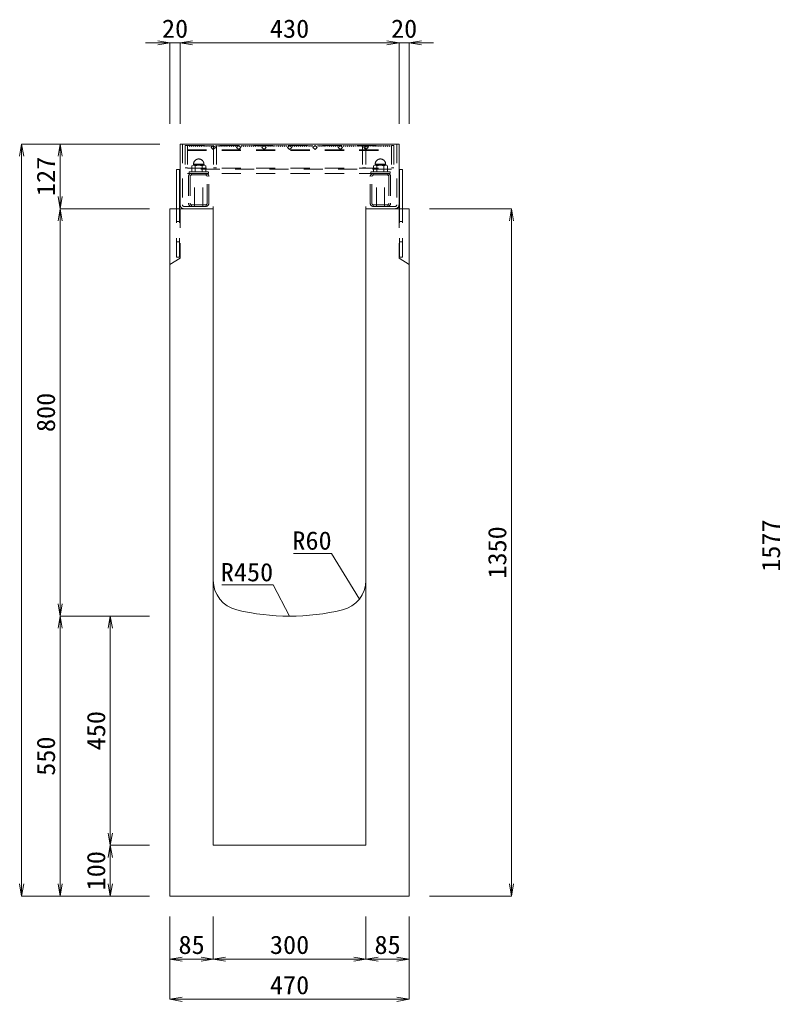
# Model space of a CAD drawing. Units: millimetres at full size; some dimension numbers follow another scale. Extents: x -734 to 58102, y 49499 to 87169.
# Drawn here: x 22280 to 23775, y 64744 to 66672 of the extents above; entities that cross this region are included whole.
import ezdxf
from ezdxf.enums import TextEntityAlignment as Align

# ---------------------------------------------------------------- set-up
doc = ezdxf.new("R2010")
doc.units = ezdxf.units.MM
doc.header["$LTSCALE"] = 50
doc.linetypes.add('USER1', pattern=[1.35, 0.75, -0.6])
for name, color, linetype, lineweight in [('寸法線', 7, 'Continuous', 13), ('引出線', 4, 'Continuous', 13), ('本体', 2, 'Continuous', 20), ('ｸﾞﾚｰﾁﾝｸﾞ', 7, 'USER1', 9)]:
    doc.layers.add(name, color=color, linetype=linetype, lineweight=lineweight)
doc.styles.add('ＭＳ 明朝', font='')
doc.styles.get('ＭＳ 明朝').set_extended_font_data('MS Mincho')

# ---------------------------------------------------------------- blocks, each defined once
blk = doc.blocks.new('open_arrow')
at = {"color": 0, "linetype": 'Continuous', "lineweight": -2}
blk.add_lwpolyline([(7.5, 1.25), (0, 0), (7.5, -1.25)], dxfattribs=at)

msp = doc.modelspace()

# ---------------------------------------------------------------- linework, layer by layer
at = {"layer": '寸法線'}
for p, q in [((22643.55, 66626.28), (22527.55, 66626.28)), ((22575.55, 66467.56), (22575.55, 66626.28)), ((22595.55, 66626.28), (23025.55, 66626.28)), ((22595.55, 66467.56), (22595.55, 66626.28)), ((22595.55, 66467.56), (22595.55, 66626.28)), ((22977.55, 66626.28), (23093.55, 66626.28)), ((23025.55, 66467.56), (23025.55, 66626.28)), ((23025.55, 66467.56), (23025.55, 66626.28)), ((23045.55, 66467.56), (23045.55, 66626.28)), ((22284.19, 64950.54), (22284.19, 66427.54)), ((22555.53, 66427.54), (22284.19, 66427.54)), ((22359.74, 66427.54), (22359.74, 66300.54)), ((22555.53, 66427.54), (22359.74, 66427.54)), ((22359.74, 66300.54), (22359.74, 65500.54)), ((22535.53, 66300.54), (22359.74, 66300.54)), ((22535.53, 66300.54), (22359.74, 66300.54)), ((23085.57, 66300.54), (23246.37, 66300.54)), ((23246.37, 66300.54), (23246.37, 64950.54)), ((22535.53, 65500.54), (22359.74, 65500.54)), ((22359.74, 65500.54), (22359.74, 64950.54)), ((22535.53, 65500.54), (22359.74, 65500.54)), ((22458.34, 65050.54), (22458.34, 65500.54)), ((22535.53, 65500.54), (22458.34, 65500.54)), ((22535.53, 65050.54), (22458.34, 65050.54)), ((22458.34, 64950.54), (22458.34, 65050.54)), ((22535.53, 65050.54), (22458.34, 65050.54)), ((22535.53, 64950.54), (22284.19, 64950.54)), ((22535.53, 64950.54), (22359.74, 64950.54)), ((22535.53, 64950.54), (22458.34, 64950.54)), ((23085.57, 64950.54), (23246.37, 64950.54)), ((22575.55, 64910.52), (22575.55, 64827)), ((22575.55, 64910.52), (22575.55, 64747.95)), ((22660.55, 64910.52), (22660.55, 64827)), ((22660.55, 64910.52), (22660.55, 64827)), ((22960.55, 64910.52), (22960.55, 64827)), ((22960.55, 64910.52), (22960.55, 64827)), ((23045.55, 64910.52), (23045.55, 64827)), ((23045.55, 64910.52), (23045.55, 64747.95)), ((22575.55, 64827), (22660.55, 64827)), ((22660.55, 64827), (22960.55, 64827)), ((22960.55, 64827), (23045.55, 64827)), ((22575.55, 64747.95), (23045.55, 64747.95))]:
    msp.add_line(p, q, dxfattribs=at)
at = {"layer": '引出線'}
for points in [[(22947.62, 65533.86), (22893.21, 65623.75), (22818.54, 65623.75)], [(22810.55, 65500.54), (22778.33, 65561.69), (22677.32, 65561.69)]]:
    msp.add_lwpolyline(points, dxfattribs=at)
at = {"layer": '本体'}
for p, q in [((22575.55, 66300.54), (22575.55, 64950.54)), ((22575.55, 66300.54), (22660.55, 66300.54)), ((22660.55, 65571.07), (22660.55, 66300.54)), ((22960.55, 65571.07), (22960.55, 66300.54)), ((22960.55, 66300.54), (23045.55, 66300.54)), ((23045.55, 64950.54), (23045.55, 66300.54)), ((22660.55, 65571.07), (22660.55, 65050.54)), ((22960.55, 65571.07), (22960.55, 65050.54)), ((22660.55, 65050.54), (22960.55, 65050.54)), ((22575.55, 64950.54), (23045.55, 64950.54))]:
    msp.add_line(p, q, dxfattribs=at)
at = {"layer": '本体', "linetype": 'USER1', "lineweight": 9}
for p, q in [((22595.56, 66300.54), (22595.56, 66203.54)), ((23025.56, 66300.54), (23025.56, 66203.54)), ((22575.56, 66191.04), (22595.56, 66203.54)), ((23045.56, 66191.04), (23025.56, 66203.54))]:
    msp.add_line(p, q, dxfattribs=at)
at = {"layer": '本体'}
for centre, radius, start, end in [((22720.55, 65571.07), 60, 180, 256.65785), ((22900.55, 65571.07), 60, 283.34237, 0), ((22810.55, 65950.54), 450, 256.65777, 283.34225)]:
    msp.add_arc(centre, radius, start, end, dxfattribs=at)
at = {"layer": 'ｸﾞﾚｰﾁﾝｸﾞ', "linetype": 'Continuous'}
for p, q in [((22595.55, 66427.54), (23025.55, 66427.54)), ((22595.55, 66308.17), (22595.55, 66427.54)), ((23025.55, 66300.54), (23025.55, 66427.54)), ((22594.55, 66377.54), (22588.55, 66377.54)), ((22588.55, 66300.54), (22588.55, 66377.54)), ((22594.55, 66300.54), (22594.55, 66377.54)), ((23026.55, 66377.54), (23032.55, 66377.54)), ((23026.55, 66300.54), (23026.55, 66377.54)), ((23032.55, 66300.54), (23032.55, 66377.54))]:
    msp.add_line(p, q, dxfattribs=at)
at = {"layer": 'ｸﾞﾚｰﾁﾝｸﾞ'}
for p, q in [((22600.05, 66427.54), (22600.05, 66308.04)), ((22605.55, 66425.04), (22605.55, 66381.04)), ((22610.05, 66425.04), (22610.05, 66381.04)), ((22610.05, 66425.04), (22610.05, 66370.04)), ((22613.25, 66425.04), (22614.15, 66422.94)), ((22614.15, 66422.94), (22615.05, 66425.04)), ((22617.05, 66425.04), (22617.95, 66422.94)), ((22617.95, 66422.94), (22618.85, 66425.04)), ((22620.85, 66425.04), (22621.75, 66422.94)), ((22621.75, 66422.94), (22622.65, 66425.04)), ((22624.65, 66425.04), (22625.55, 66422.94)), ((22625.55, 66422.94), (22626.45, 66425.04)), ((22628.45, 66425.04), (22629.35, 66422.94)), ((22629.35, 66422.94), (22630.25, 66425.04)), ((22632.25, 66425.04), (22633.15, 66422.94)), ((22633.15, 66422.94), (22634.05, 66425.04)), ((22636.05, 66425.04), (22636.95, 66422.94)), ((22636.95, 66422.94), (22637.85, 66425.04)), ((22639.85, 66425.04), (22640.75, 66422.94)), ((22640.75, 66422.94), (22641.65, 66425.04)), ((22643.65, 66425.04), (22644.55, 66422.94)), ((22644.55, 66422.94), (22645.45, 66425.04)), ((22647.45, 66425.04), (22648.35, 66422.94)), ((22648.35, 66422.94), (22649.25, 66425.04)), ((22651.25, 66425.04), (22652.15, 66422.94)), ((22652.15, 66422.94), (22653.05, 66425.04)), ((22655.05, 66425.04), (22655.95, 66422.94)), ((22655.95, 66422.94), (22656.85, 66425.04)), ((22660.55, 66425.04), (22656.31, 66420.8)), ((22656.31, 66420.8), (22660.55, 66416.56)), ((22664.79, 66420.8), (22660.55, 66425.04)), ((22660.55, 66416.56), (22664.79, 66420.8)), ((22661.05, 66425.04), (22661.05, 66381.04)), ((22665.55, 66425.04), (22666.45, 66422.94)), ((22666.45, 66422.94), (22667.35, 66425.04)), ((22667.05, 66425.04), (22667.05, 66381.04)), ((22669.35, 66425.04), (22670.25, 66422.94)), ((22670.25, 66422.94), (22671.15, 66425.04)), ((22673.15, 66425.04), (22674.05, 66422.94)), ((22674.05, 66422.94), (22674.95, 66425.04)), ((22676.95, 66425.04), (22677.85, 66422.94)), ((22677.85, 66422.94), (22678.75, 66425.04)), ((22680.75, 66425.04), (22681.65, 66422.94)), ((22681.65, 66422.94), (22682.55, 66425.04)), ((22684.55, 66425.04), (22685.45, 66422.94)), ((22685.45, 66422.94), (22686.35, 66425.04)), ((22688.35, 66425.04), (22689.25, 66422.94)), ((22689.25, 66422.94), (22690.15, 66425.04)), ((22692.15, 66425.04), (22693.05, 66422.94)), ((22693.05, 66422.94), (22693.95, 66425.04)), ((22695.95, 66425.04), (22696.85, 66422.94)), ((22696.85, 66422.94), (22697.75, 66425.04)), ((22699.75, 66425.04), (22700.65, 66422.94)), ((22700.65, 66422.94), (22701.55, 66425.04)), ((22703.55, 66425.04), (22704.45, 66422.94)), ((22704.45, 66422.94), (22705.35, 66425.04)), ((22710.55, 66425.04), (22706.31, 66420.8)), ((22706.31, 66420.8), (22710.55, 66416.56)), ((22714.8, 66420.8), (22710.55, 66425.04)), ((22710.55, 66416.56), (22714.8, 66420.8)), ((22715.55, 66425.04), (22716.45, 66422.94)), ((22716.45, 66422.94), (22717.35, 66425.04)), ((22719.35, 66425.04), (22720.25, 66422.94)), ((22720.25, 66422.94), (22721.15, 66425.04)), ((22723.15, 66425.04), (22724.05, 66422.94)), ((22724.05, 66422.94), (22724.95, 66425.04)), ((22726.95, 66425.04), (22727.85, 66422.94)), ((22727.85, 66422.94), (22728.75, 66425.04)), ((22730.75, 66425.04), (22731.65, 66422.94)), ((22731.65, 66422.94), (22732.55, 66425.04)), ((22734.55, 66425.04), (22735.45, 66422.94)), ((22735.45, 66422.94), (22736.35, 66425.04)), ((22738.35, 66425.04), (22739.25, 66422.94)), ((22739.25, 66422.94), (22740.15, 66425.04)), ((22742.15, 66425.04), (22743.05, 66422.94)), ((22743.05, 66422.94), (22743.95, 66425.04)), ((22745.95, 66425.04), (22746.85, 66422.94)), ((22746.85, 66422.94), (22747.75, 66425.04)), ((22749.75, 66425.04), (22750.65, 66422.94)), ((22750.65, 66422.94), (22751.55, 66425.04)), ((22753.55, 66425.04), (22754.45, 66422.94)), ((22754.45, 66422.94), (22755.35, 66425.04)), ((22760.55, 66425.04), (22756.31, 66420.8)), ((22756.31, 66420.8), (22760.55, 66416.56)), ((22764.8, 66420.8), (22760.55, 66425.04)), ((22760.55, 66416.56), (22764.8, 66420.8)), ((22765.55, 66425.04), (22766.45, 66422.94)), ((22766.45, 66422.94), (22767.35, 66425.04)), ((22769.35, 66425.04), (22770.25, 66422.94)), ((22770.25, 66422.94), (22771.15, 66425.04)), ((22773.15, 66425.04), (22774.05, 66422.94)), ((22774.05, 66422.94), (22774.95, 66425.04)), ((22776.95, 66425.04), (22777.85, 66422.94)), ((22777.85, 66422.94), (22778.75, 66425.04)), ((22780.75, 66425.04), (22781.65, 66422.94)), ((22781.65, 66422.94), (22782.55, 66425.04)), ((22784.55, 66425.04), (22785.45, 66422.94)), ((22785.45, 66422.94), (22786.35, 66425.04)), ((22788.35, 66425.04), (22789.25, 66422.94)), ((22789.25, 66422.94), (22790.15, 66425.04)), ((22792.15, 66425.04), (22793.05, 66422.94)), ((22793.05, 66422.94), (22793.95, 66425.04)), ((22795.95, 66425.04), (22796.85, 66422.94)), ((22796.85, 66422.94), (22797.75, 66425.04)), ((22799.75, 66425.04), (22800.65, 66422.94)), ((22800.65, 66422.94), (22801.55, 66425.04)), ((22803.55, 66425.04), (22804.45, 66422.94)), ((22804.45, 66422.94), (22805.35, 66425.04)), ((22810.55, 66425.04), (22806.31, 66420.8)), ((22806.31, 66420.8), (22810.55, 66416.56)), ((22810.55, 66425.04), (22814.8, 66420.8)), ((22814.8, 66420.8), (22810.55, 66416.56)), ((22816.65, 66422.94), (22815.75, 66425.04)), ((22817.55, 66425.04), (22816.65, 66422.94)), ((22820.45, 66422.94), (22819.55, 66425.04)), ((22821.35, 66425.04), (22820.45, 66422.94)), ((22824.25, 66422.94), (22823.35, 66425.04)), ((22825.15, 66425.04), (22824.25, 66422.94)), ((22828.05, 66422.94), (22827.15, 66425.04)), ((22828.95, 66425.04), (22828.05, 66422.94)), ((22831.85, 66422.94), (22830.95, 66425.04)), ((22832.75, 66425.04), (22831.85, 66422.94)), ((22835.65, 66422.94), (22834.75, 66425.04)), ((22836.55, 66425.04), (22835.65, 66422.94)), ((22839.45, 66422.94), (22838.55, 66425.04)), ((22840.35, 66425.04), (22839.45, 66422.94)), ((22843.25, 66422.94), (22842.35, 66425.04)), ((22844.15, 66425.04), (22843.25, 66422.94)), ((22847.05, 66422.94), (22846.15, 66425.04)), ((22847.95, 66425.04), (22847.05, 66422.94)), ((22850.85, 66422.94), (22849.95, 66425.04)), ((22851.75, 66425.04), (22850.85, 66422.94)), ((22854.65, 66422.94), (22853.75, 66425.04)), ((22855.55, 66425.04), (22854.65, 66422.94)), ((22856.31, 66420.8), (22860.55, 66425.04)), ((22860.55, 66416.56), (22856.31, 66420.8)), ((22860.55, 66425.04), (22864.79, 66420.8)), ((22864.79, 66420.8), (22860.55, 66416.56)), ((22866.65, 66422.94), (22865.75, 66425.04)), ((22867.55, 66425.04), (22866.65, 66422.94)), ((22870.45, 66422.94), (22869.55, 66425.04)), ((22871.35, 66425.04), (22870.45, 66422.94)), ((22874.25, 66422.94), (22873.35, 66425.04)), ((22875.15, 66425.04), (22874.25, 66422.94)), ((22878.05, 66422.94), (22877.15, 66425.04)), ((22878.95, 66425.04), (22878.05, 66422.94)), ((22881.85, 66422.94), (22880.95, 66425.04)), ((22882.75, 66425.04), (22881.85, 66422.94)), ((22885.65, 66422.94), (22884.75, 66425.04)), ((22886.55, 66425.04), (22885.65, 66422.94)), ((22889.45, 66422.94), (22888.55, 66425.04)), ((22890.35, 66425.04), (22889.45, 66422.94)), ((22893.25, 66422.94), (22892.35, 66425.04)), ((22894.15, 66425.04), (22893.25, 66422.94)), ((22897.05, 66422.94), (22896.15, 66425.04)), ((22897.95, 66425.04), (22897.05, 66422.94)), ((22900.85, 66422.94), (22899.95, 66425.04)), ((22901.75, 66425.04), (22900.85, 66422.94)), ((22904.65, 66422.94), (22903.75, 66425.04)), ((22905.55, 66425.04), (22904.65, 66422.94)), ((22906.31, 66420.8), (22910.55, 66425.04)), ((22910.55, 66416.56), (22906.31, 66420.8)), ((22910.55, 66425.04), (22914.79, 66420.8)), ((22914.79, 66420.8), (22910.55, 66416.56)), ((22916.65, 66422.94), (22915.75, 66425.04)), ((22917.55, 66425.04), (22916.65, 66422.94)), ((22920.45, 66422.94), (22919.55, 66425.04)), ((22921.35, 66425.04), (22920.45, 66422.94)), ((22924.25, 66422.94), (22923.35, 66425.04)), ((22925.15, 66425.04), (22924.25, 66422.94)), ((22928.05, 66422.94), (22927.15, 66425.04)), ((22928.95, 66425.04), (22928.05, 66422.94)), ((22931.85, 66422.94), (22930.95, 66425.04)), ((22932.75, 66425.04), (22931.85, 66422.94)), ((22935.65, 66422.94), (22934.75, 66425.04)), ((22936.55, 66425.04), (22935.65, 66422.94)), ((22939.45, 66422.94), (22938.55, 66425.04)), ((22940.35, 66425.04), (22939.45, 66422.94)), ((22943.25, 66422.94), (22942.35, 66425.04)), ((22944.15, 66425.04), (22943.25, 66422.94)), ((22947.05, 66422.94), (22946.15, 66425.04)), ((22947.95, 66425.04), (22947.05, 66422.94)), ((22950.85, 66422.94), (22949.95, 66425.04)), ((22951.75, 66425.04), (22950.85, 66422.94)), ((22954.65, 66422.94), (22953.75, 66425.04)), ((22954.05, 66425.04), (22954.05, 66381.04)), ((22955.55, 66425.04), (22954.65, 66422.94)), ((22956.31, 66420.8), (22960.55, 66425.04)), ((22960.55, 66416.56), (22956.31, 66420.8)), ((22960.05, 66425.04), (22960.05, 66381.04)), ((22960.55, 66425.04), (22964.8, 66420.8)), ((22964.8, 66420.8), (22960.55, 66416.56)), ((22965.15, 66422.94), (22964.25, 66425.04)), ((22966.05, 66425.04), (22965.15, 66422.94)), ((22968.95, 66422.94), (22968.05, 66425.04)), ((22969.85, 66425.04), (22968.95, 66422.94)), ((22972.75, 66422.94), (22971.85, 66425.04)), ((22973.65, 66425.04), (22972.75, 66422.94)), ((22976.55, 66422.94), (22975.65, 66425.04)), ((22977.45, 66425.04), (22976.55, 66422.94)), ((22980.35, 66422.94), (22979.45, 66425.04)), ((22981.25, 66425.04), (22980.35, 66422.94)), ((22984.15, 66422.94), (22983.25, 66425.04)), ((22985.05, 66425.04), (22984.15, 66422.94)), ((22987.95, 66422.94), (22987.05, 66425.04)), ((22988.85, 66425.04), (22987.95, 66422.94)), ((22991.75, 66422.94), (22990.85, 66425.04)), ((22992.65, 66425.04), (22991.75, 66422.94)), ((22995.55, 66422.94), (22994.65, 66425.04)), ((22996.45, 66425.04), (22995.55, 66422.94)), ((22999.35, 66422.94), (22998.45, 66425.04)), ((23000.25, 66425.04), (22999.35, 66422.94)), ((23003.15, 66422.94), (23002.25, 66425.04)), ((23004.05, 66425.04), (23003.15, 66422.94)), ((23006.95, 66422.94), (23006.05, 66425.04)), ((23007.85, 66425.04), (23006.95, 66422.94)), ((23011.05, 66425.04), (23011.05, 66381.04)), ((23011.05, 66425.04), (23011.05, 66370.04)), ((23015.55, 66425.04), (23015.55, 66381.04)), ((23021.05, 66427.54), (23021.05, 66308.04)), ((22610.05, 66416.54), (23011.05, 66416.54)), ((22610.05, 66415.04), (23011.05, 66415.04)), ((22660.55, 66416.56), (22661.05, 66417.06)), ((22960.55, 66416.56), (22960.05, 66417.06)), ((22605.55, 66381.04), (22610.05, 66381.04)), ((22618.2, 66384.84), (22621.67, 66386.04)), ((22618.2, 66373.04), (22618.2, 66384.84)), ((22621.67, 66388.04), (22642.44, 66388.04)), ((22621.67, 66386.04), (22621.67, 66388.04)), ((22621.67, 66386.04), (22625.13, 66384.84)), ((22642.44, 66386.04), (22621.67, 66386.04)), ((22625.13, 66384.84), (22632.05, 66386.04)), ((22625.13, 66373.04), (22625.13, 66384.84)), ((22632.05, 66386.04), (22638.98, 66384.84)), ((22638.98, 66384.84), (22642.44, 66386.04)), ((22638.98, 66384.84), (22638.98, 66373.04)), ((22642.44, 66388.04), (22642.44, 66386.04)), ((22642.44, 66386.04), (22645.9, 66384.84)), ((22645.9, 66384.84), (22645.9, 66373.04)), ((22661.05, 66381.04), (22667.05, 66381.04)), ((22960.05, 66381.04), (22954.05, 66381.04)), ((22978.66, 66386.04), (22975.2, 66384.84)), ((22975.2, 66384.84), (22975.2, 66373.04)), ((22999.44, 66388.04), (22978.66, 66388.04)), ((22978.66, 66388.04), (22978.66, 66386.04)), ((22982.13, 66384.84), (22978.66, 66386.04)), ((22978.66, 66386.04), (22999.44, 66386.04)), ((22989.05, 66386.04), (22982.13, 66384.84)), ((22982.13, 66384.84), (22982.13, 66373.04)), ((22995.98, 66384.84), (22989.05, 66386.04)), ((22999.44, 66386.04), (22995.98, 66384.84)), ((22995.98, 66373.04), (22995.98, 66384.84)), ((22999.44, 66386.04), (22999.44, 66388.04)), ((23002.9, 66384.84), (22999.44, 66386.04)), ((23002.9, 66373.04), (23002.9, 66384.84)), ((23015.55, 66381.04), (23011.05, 66381.04)), ((22610.05, 66380.04), (23011.05, 66380.04)), ((23011.05, 66378.54), (22610.05, 66378.54)), ((22610.05, 66370.04), (23011.05, 66370.04)), ((22612.05, 66363.64), (22612.05, 66311.44)), ((22613.05, 66373.04), (22651.05, 66373.04)), ((22613.05, 66373.04), (22632.05, 66373.04)), ((22613.05, 66370.04), (22613.05, 66373.04)), ((22651.05, 66370.04), (22613.05, 66370.04)), ((22615.25, 66363.64), (22615.25, 66311.44)), ((22617.55, 66369.98), (22617.55, 66366.71)), ((22632.05, 66373.04), (22618.2, 66373.04)), ((22645.65, 66370.04), (22618.45, 66370.04)), ((22645.65, 66366.84), (22618.45, 66366.84)), ((22645.65, 66370.04), (22618.46, 66370.04)), ((22624.05, 66305.04), (22624.05, 66370.04)), ((22624.05, 66370.04), (22640.05, 66370.04)), ((22632.05, 66373.04), (22625.13, 66373.04)), ((22645.9, 66373.04), (22632.05, 66373.04)), ((22640.05, 66305.04), (22640.05, 66370.04)), ((22646.55, 66369.98), (22646.55, 66366.71)), ((22648.85, 66311.44), (22648.85, 66363.64)), ((22651.05, 66373.04), (22651.05, 66370.04)), ((22652.05, 66311.44), (22652.05, 66363.64)), ((22969.05, 66311.44), (22969.05, 66363.64)), ((23008.05, 66373.04), (22970.05, 66373.04)), ((22970.05, 66373.04), (22970.05, 66370.04)), ((22970.05, 66370.04), (23008.05, 66370.04)), ((22972.25, 66311.44), (22972.25, 66363.64)), ((22974.55, 66369.98), (22974.55, 66366.71)), ((22975.2, 66373.04), (22989.05, 66373.04)), ((22975.45, 66370.04), (23002.65, 66370.04)), ((22975.45, 66370.04), (23002.65, 66370.04)), ((22975.45, 66366.84), (23002.65, 66366.84)), ((22981.05, 66305.04), (22981.05, 66370.04)), ((22997.05, 66370.04), (22981.05, 66370.04)), ((22989.05, 66373.04), (23002.9, 66373.04)), ((23008.05, 66373.04), (22989.05, 66373.04)), ((22989.05, 66373.04), (22995.98, 66373.04)), ((22997.05, 66305.04), (22997.05, 66370.04)), ((23003.55, 66369.98), (23003.55, 66366.71)), ((23005.85, 66363.64), (23005.85, 66311.44)), ((23008.05, 66370.04), (23008.05, 66373.04)), ((23009.05, 66363.64), (23009.05, 66311.44)), ((22603.05, 66305.04), (22660.55, 66305.04)), ((22617.55, 66308.37), (22617.55, 66305.1)), ((22618.45, 66308.24), (22645.65, 66308.24)), ((22618.45, 66305.04), (22645.65, 66305.04)), ((22646.55, 66308.37), (22646.55, 66305.1)), ((22660.55, 66305.04), (22660.55, 66300.54)), ((23018.05, 66305.04), (22960.55, 66305.04)), ((22960.55, 66305.04), (22960.55, 66300.54)), ((22974.55, 66308.37), (22974.55, 66305.1)), ((23002.65, 66308.24), (22975.45, 66308.24)), ((23002.65, 66305.04), (22975.45, 66305.04)), ((23003.55, 66308.37), (23003.55, 66305.1)), ((22588.55, 66205.54), (22588.55, 66300.54)), ((22594.55, 66205.54), (22594.55, 66300.54)), ((23026.55, 66205.54), (23026.55, 66300.54)), ((23032.55, 66205.54), (23032.55, 66300.54)), ((22588.55, 66275.54), (22594.55, 66275.54)), ((23026.55, 66275.54), (23032.55, 66275.54)), ((22588.55, 66235.54), (22594.55, 66235.54)), ((23026.55, 66235.54), (23032.55, 66235.54)), ((22594.55, 66205.54), (22588.55, 66205.54)), ((23026.55, 66205.54), (23032.55, 66205.54))]:
    msp.add_line(p, q, dxfattribs=at)
at = {"layer": 'ｸﾞﾚｰﾁﾝｸﾞ', "lineweight": 5}
msp.add_line((22605.55, 66425.04), (23015.55, 66425.04), dxfattribs=at)
at = {"layer": 'ｸﾞﾚｰﾁﾝｸﾞ'}
for centre, radius, start, end in [((22632.05, 66388.04), 10.25, 0, 180), ((22989.05, 66388.04), 10.25, 0, 180), ((22618.45, 66363.64), 6.4, 90, 180), ((22618.45, 66363.64), 3.2, 90, 180), ((22645.65, 66363.64), 6.4, 0, 90), ((22645.65, 66363.64), 3.2, 0, 90), ((22975.45, 66363.64), 6.4, 90, 180), ((22975.45, 66363.64), 3.2, 90, 180), ((23002.65, 66363.64), 6.4, 0, 90), ((23002.65, 66363.64), 3.2, 0, 90), ((22603.05, 66308.04), 7.5, 179.01874, 270), ((22603.05, 66308.04), 3, 180, 270), ((22618.45, 66311.44), 6.4, 180, 270), ((22618.45, 66311.44), 3.2, 180, 270), ((22645.65, 66311.44), 6.4, 270, 0), ((22645.65, 66311.44), 3.2, 270, 0), ((22975.45, 66311.44), 6.4, 180, 270), ((22975.45, 66311.44), 3.2, 180, 270), ((23002.65, 66311.44), 6.4, 270, 0), ((23002.65, 66311.44), 3.2, 270, 0), ((23018.05, 66308.04), 7.5, 270, 0), ((23018.05, 66308.04), 3, 270, 0)]:
    msp.add_arc(centre, radius, start, end, dxfattribs=at)

# ---------------------------------------------------------------- block references
at = {"layer": '寸法線', "xscale": 3.2, "yscale": 3.2}
for p, rotation in [((22575.55, 66626.28), 180), ((23025.55, 66626.28), 180), ((23025.55, 66626.28), 180), ((22284.19, 66427.54), 270), ((22359.74, 66427.54), 270), ((22359.74, 66300.54), 90), ((22359.74, 66300.54), 270), ((23246.37, 66300.54), 270), ((22359.74, 65500.54), 90), ((22359.74, 65500.54), 270), ((22458.34, 65500.54), 270), ((22458.34, 65050.54), 90), ((22458.34, 65050.54), 270), ((22284.19, 64950.54), 90), ((22359.74, 64950.54), 90), ((22458.34, 64950.54), 90), ((23246.37, 64950.54), 90), ((22660.55, 64827), 180), ((22960.55, 64827), 180), ((23045.55, 64827), 180), ((23045.55, 64747.95), 180)]:
    msp.add_blockref('open_arrow', p, dxfattribs=dict(at, rotation=rotation))
for p in [(22595.55, 66626.28), (22595.55, 66626.28), (23045.55, 66626.28), (22575.55, 64827), (22660.55, 64827), (22960.55, 64827), (22575.55, 64747.95)]:
    msp.add_blockref('open_arrow', p, dxfattribs=at)
at = {"layer": '引出線', "xscale": 0.0533, "yscale": 0.0533}
for p, rotation in [((22947.62, 65533.86), 121.2), ((22810.55, 65500.54), 117.8)]:
    msp.add_blockref('open_arrow', p, dxfattribs=dict(at, rotation=rotation))

# ---------------------------------------------------------------- texts
at = {"layer": '寸法線', "style": 'ＭＳ 明朝', "width": 1.05}
for s, p in [('20', (22585.55, 66654.3)), ('430', (22810.55, 66654.3)), ('20', (23035.55, 66654.3)), ('85', (22618.05, 64855.02)), ('300', (22810.55, 64855.02)), ('85', (23003.05, 64855.02)), ('470', (22810.55, 64775.97))]:
    msp.add_text(s, height=36.03, dxfattribs=at).set_placement(p, align=Align.MIDDLE_CENTER)
for s, p in [('127', (22331.72, 66364.04)), ('800', (22331.72, 65900.54)), ('1577', (23756.17, 65639.04)), ('1350', (23218.35, 65625.54)), ('450', (22430.32, 65275.54)), ('550', (22331.72, 65225.54)), ('100', (22430.32, 65000.54))]:
    msp.add_text(s, height=36.03, rotation=90, dxfattribs=at).set_placement(p, align=Align.MIDDLE_CENTER)
at = {"layer": '引出線', "style": 'ＭＳ 明朝', "width": 1.05}
for s, p in [('R60', (22893.21, 65666.95)), ('R450', (22778.33, 65604.89))]:
    msp.add_text(s, height=36.03, dxfattribs=at).set_placement(p, align=Align.TOP_RIGHT)

doc.saveas('drawing.dxf')
